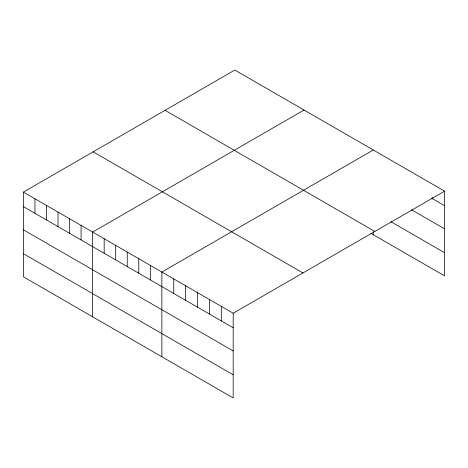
<?xml version="1.0" encoding="UTF-8"?>
<svg xmlns="http://www.w3.org/2000/svg" width="468" height="468" viewBox="0 0 468 468"><rect width="100%" height="100%" fill="white"/><g stroke="black" fill="none" stroke-linecap="round" stroke-linejoin="round"><path stroke-width="0.7" d="M23.4 192.108L233.187 313.227L233.187 397.946L23.4 276.828L23.4 192.108L234.813 70.054L444.6 191.172L444.6 275.892L370.843 233.31M304.042 110.021L92.629 232.081L92.629 316.795M373.271 149.994L161.864 272.048L161.864 356.768M233.187 313.227L444.6 191.172M431.461 198.116L444.6 205.704M411.436 209.722L444.6 228.864M390.792 221.662L444.6 252.732M165.046 110.331L374.833 231.449M93.167 151.831L302.954 272.949M23.4 206.64L233.187 327.764M23.4 229.8L233.187 350.924M23.4 253.668L233.187 374.786M432.713 197.391L432.713 198.841M373.271 231.818L373.271 234.708M221.3 306.365L221.3 320.896M209.412 299.502L209.412 314.034M197.525 292.64L197.525 307.172M185.638 285.772L185.638 300.31M173.751 278.91L173.751 293.442M150.322 265.385L150.322 279.917M138.785 258.728L138.785 273.259M127.243 252.065L127.243 266.596M115.707 245.402L115.707 259.933M104.171 238.738L104.171 253.27M81.093 225.418L81.093 239.949M69.556 218.755L69.556 233.286M58.014 212.092L58.014 226.623M46.478 205.434L46.478 219.966M34.936 198.771L34.936 213.303"/></g></svg>
